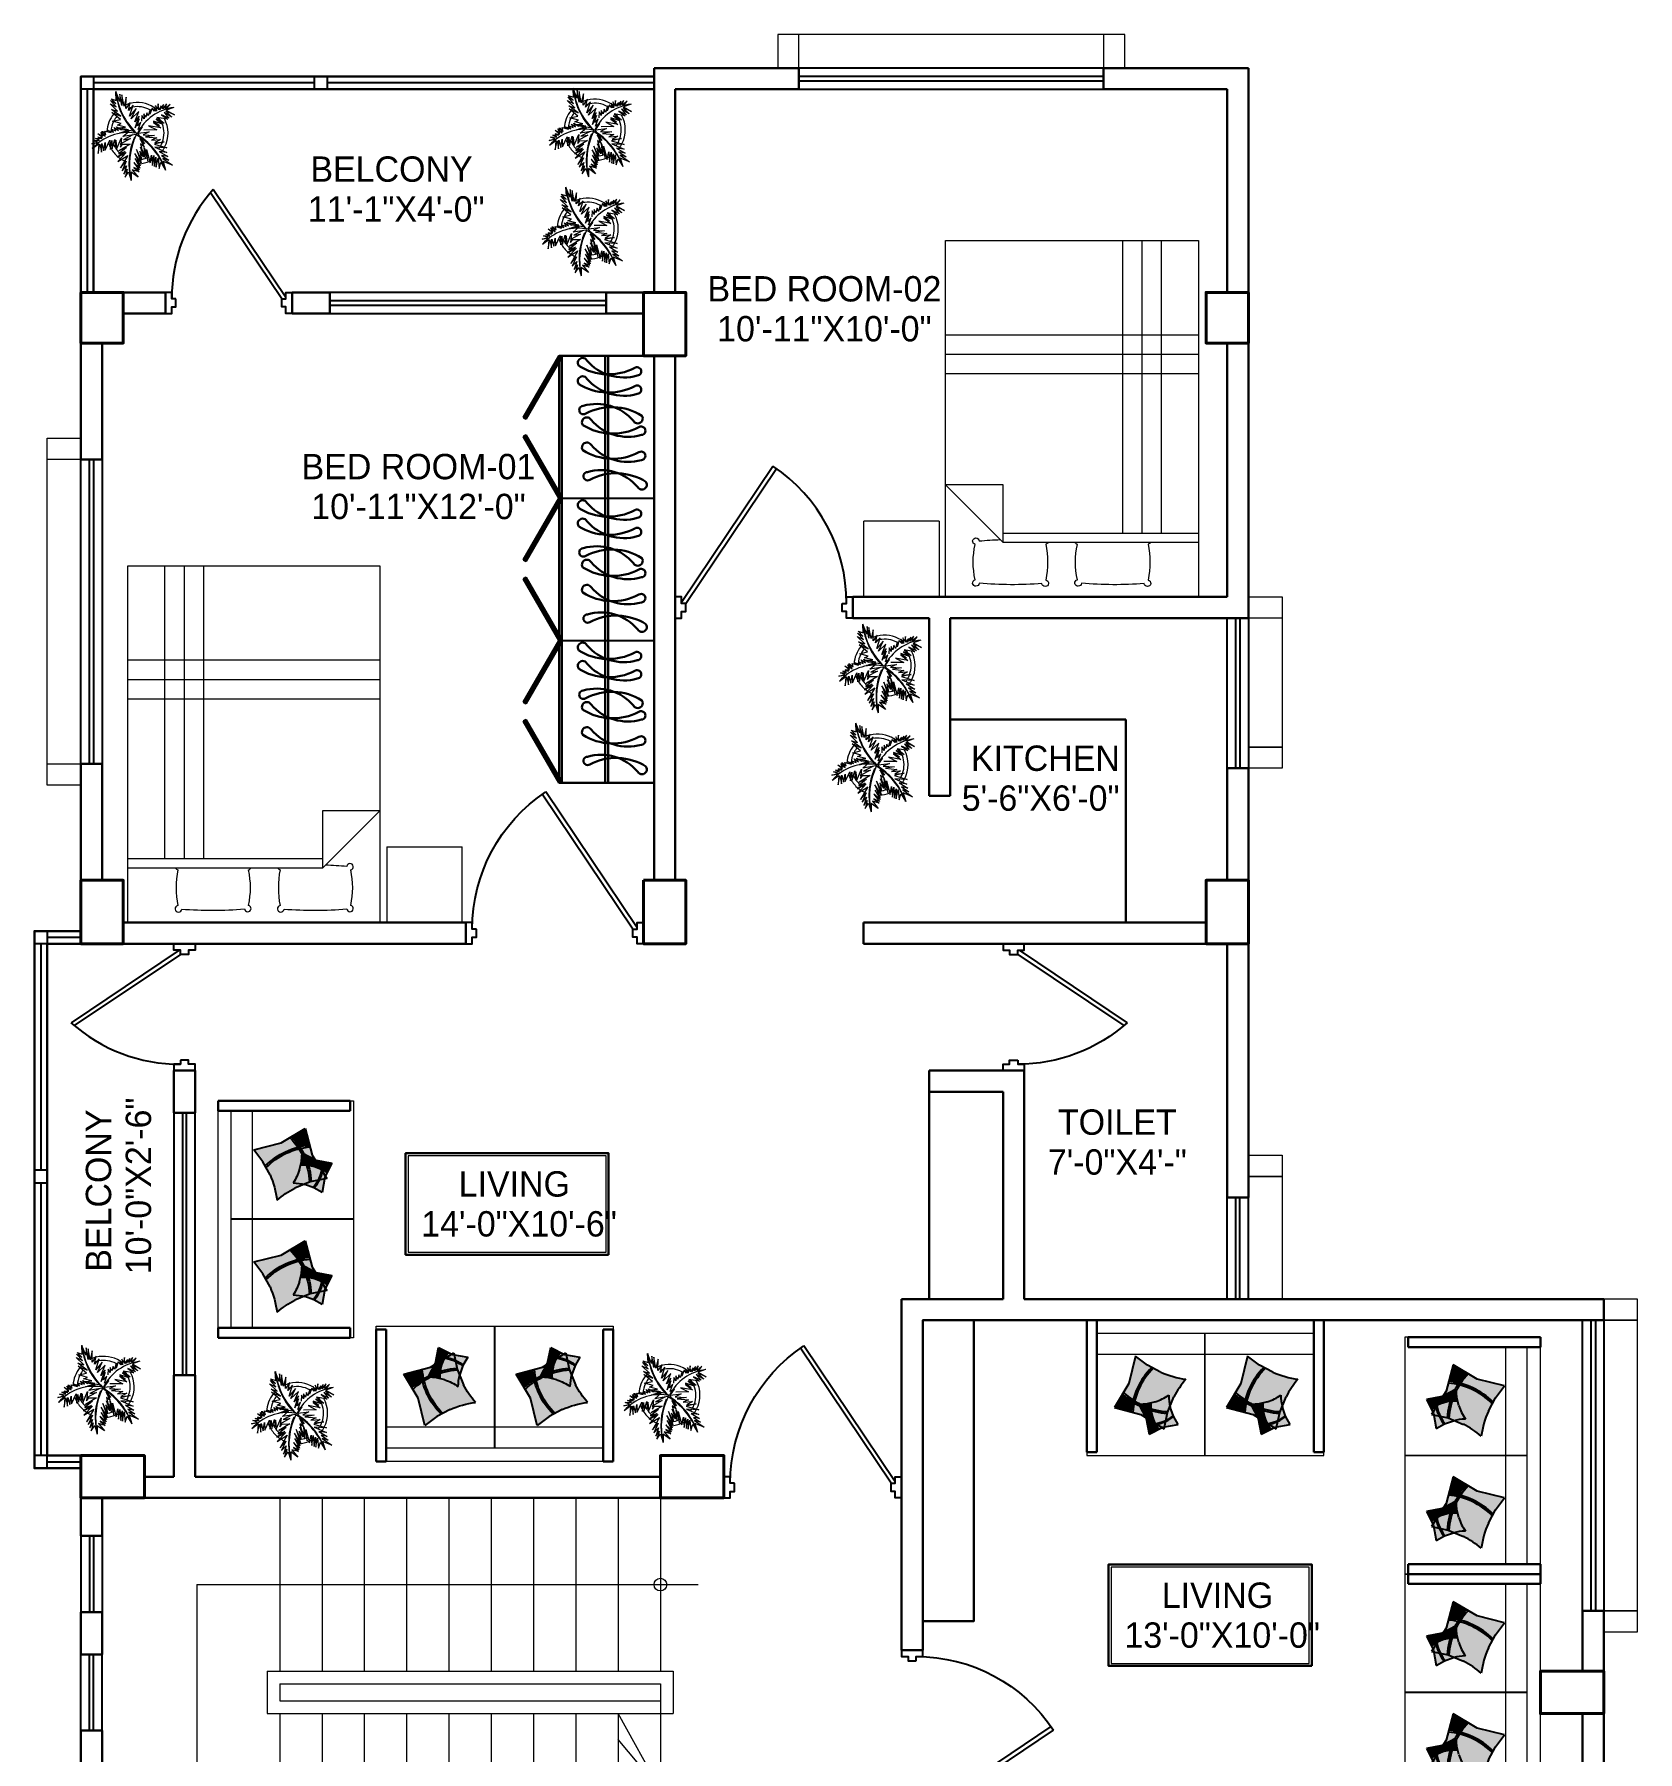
# Model space of a CAD drawing. Header units: inches. Extents: x -54558 to 35158, y -4190 to 41945.
# Drawn here: x 6184 to 6563, y 382.9 to 788.9 of the extents above; entities that cross this region are included whole.
import ezdxf

# ---------------------------------------------------------------- set-up
doc = ezdxf.new("R2010")
doc.units = ezdxf.units.IN
doc.header["$MEASUREMENT"] = 0
doc.layers.get('0').update_dxf_attribs({"true_color": 0xe4c8de})
for name, color, linetype in [('A-ANNO-TEXT', 7, 'Continuous'), ('DIM', 9, 'Continuous'), ('door', 34, 'Continuous'), ('FUR', 30, 'Continuous')]:
    doc.layers.add(name, color=color, linetype=linetype)
for name, color, linetype, lineweight in [('A-FURN-FIXD', 44, 'Continuous', 9), ('A_WALL', 7, 'Continuous', 30), ('colum', 241, 'Continuous', 40), ('Furniture', 42, 'Continuous', 30), ('illustr-TREE', 113, 'Continuous', 0), ('railing', 6, 'Continuous', 5), ('sanshade', 252, 'Continuous', 5), ('Stair', 44, 'Continuous', 13), ('thin', 251, 'Continuous', 20), ('Ver', 144, 'Continuous', 30), ('Wall-02', 7, 'Continuous', 30), ('windo', 140, 'Continuous', 25)]:
    doc.layers.add(name, color=color, linetype=linetype, lineweight=lineweight)
doc.layers.add('illustr-FURNITURE', color=7, linetype='Continuous', lineweight=0, true_color=0x000000)
doc.styles.get("Standard").update_dxf_attribs({"font": 'ARIALN.TTF'})

# ---------------------------------------------------------------- blocks, each defined once
blk = doc.blocks.new('fjfds')
at = {"layer": 'railing'}
for p, q in [((-25748.79, -8794.32), (-25748.79, -8804.32)), ((-25748.79, -8794.32), (-25652.79, -8794.32)), ((-25745.79, -8797.32), (-25745.79, -8801.32)), ((-25745.79, -8797.32), (-25655.79, -8797.32)), ((-25655.79, -8797.32), (-25655.79, -8804.32)), ((-25652.79, -8794.32), (-25652.79, -8804.32)), ((-25745.79, -8801.32), (-25655.79, -8801.32)), ((-25748.79, -8804.32), (-25655.79, -8804.32)), ((-25655.79, -8804.32), (-25652.79, -8804.32))]:
    blk.add_line(p, q, dxfattribs=at)
at = {"layer": 'Stair'}
for p, q in [((-25745.79, -8753.32), (-25745.79, -8794.32)), ((-25735.79, -8753.32), (-25735.79, -8794.32)), ((-25725.79, -8753.32), (-25725.79, -8794.32)), ((-25715.79, -8753.32), (-25715.79, -8794.32)), ((-25705.79, -8753.32), (-25705.79, -8794.32)), ((-25695.79, -8753.32), (-25695.79, -8794.32)), ((-25685.79, -8753.32), (-25685.79, -8794.32)), ((-25675.79, -8753.32), (-25675.79, -8794.32)), ((-25665.79, -8753.32), (-25665.79, -8794.32)), ((-25655.79, -8753.32), (-25655.79, -8794.32)), ((-25765.34, -8773.82), (-25646.9, -8773.82)), ((-25765.34, -8773.82), (-25765.34, -8822.32)), ((-25745.79, -8804.32), (-25745.79, -8845.32)), ((-25735.79, -8804.32), (-25735.79, -8845.32)), ((-25725.79, -8804.32), (-25725.79, -8845.32)), ((-25715.79, -8804.32), (-25715.79, -8845.32)), ((-25705.79, -8804.32), (-25705.79, -8845.32)), ((-25695.79, -8804.32), (-25695.79, -8845.32)), ((-25685.79, -8804.32), (-25685.79, -8845.32)), ((-25675.79, -8804.32), (-25675.79, -8845.32)), ((-25665.79, -8804.32), (-25665.79, -8845.32)), ((-25655.79, -8822.32), (-25665.79, -8804.32)), ((-25655.79, -8804.32), (-25655.79, -8845.32)), ((-25655.79, -8822.32), (-25665.79, -8810.47)), ((-25765.34, -8822.32), (-25655.79, -8822.32)), ((-25655.79, -8822.32), (-25665.79, -8840.32)), ((-25655.79, -8822.32), (-25665.79, -8834.17))]:
    blk.add_line(p, q, dxfattribs=at)
blk.add_circle((-25655.79, -8773.82), 1.51, dxfattribs=at)
blk = doc.blocks.new('ddf')
at = {"layer": 'sanshade'}
for points in [[(-25516.79, -8672.32), (-25508.79, -8672.32), (-25508.79, -8677.32), (-25516.79, -8677.32)], [(-25516.79, -8677.32), (-25508.79, -8677.32), (-25508.79, -8706.32), (-25516.79, -8706.32)]]:
    blk.add_lwpolyline(points, close=True, dxfattribs=at)
blk = doc.blocks.new('tyer')
at = {"layer": 'sanshade'}
for points in [[(-25800.79, -9018.32), (-25792.79, -9018.32), (-25792.79, -9023.32), (-25800.79, -9023.32)], [(-25800.79, -9018.32), (-25792.79, -9018.32), (-25792.79, -9100.32), (-25800.79, -9100.32)], [(-25800.79, -9095.32), (-25792.79, -9095.32), (-25792.79, -9100.32), (-25800.79, -9100.32)]]:
    blk.add_lwpolyline(points, close=True, dxfattribs=at)
blk = doc.blocks.new('efre')
at = {"layer": 'door'}
for p, q in [((10922.87, 10339.43), (10901.44, 10307.52)), ((10923.87, 10339.12), (10902.26, 10306.96))]:
    blk.add_line(p, q, dxfattribs=at)
for points in [[(10885.87, 10339.43), (10884.87, 10339.43), (10884.87, 10337.89), (10883.37, 10337.89), (10883.37, 10342.89), (10884.87, 10342.89), (10884.87, 10341.35), (10885.87, 10341.35)], [(10922.87, 10339.43), (10923.87, 10339.43), (10923.87, 10337.89), (10925.37, 10337.89), (10925.37, 10342.89), (10923.87, 10342.89), (10923.87, 10341.35), (10922.87, 10341.35)]]:
    blk.add_lwpolyline(points, close=True, dxfattribs=at)
blk.add_arc((10923.87, 10339.43), 39, 180, 236.3642, dxfattribs=at)
blk = doc.blocks.new('eyhfgh')
h = blk.add_hatch(color=254)
h.set_gradient(color1=(252, 230, 217), color2=(250, 214, 194), one_color=1, tint=0.87, name='CYLINDER')
h.paths.add_polyline_path([(12640.74, 1375.72, 0.127935), (12640.03, 1384.94), (12635.81, 1384.95, -0.057362), (12630.31, 1386.1, -0.068738), (12631.08, 1379.22), (12630.86, 1377.04, 0.13826)])
h = blk.add_hatch(color=7)
h.set_gradient(color1=(238, 242, 227), color2=(228, 234, 210), one_color=1, tint=0.87, name='CYLINDER')
h.paths.add_polyline_path([(12644.25, 1383.02, 0.127935), (12640.47, 1386.65), (12638.68, 1385.07, -0.057362), (12635.92, 1383.48, -0.068738), (12638.84, 1380.86), (12639.57, 1379.85, 0.13826)])
h = blk.add_hatch(color=252)
h.set_gradient(color1=(132, 132, 132), color2=(171, 171, 171), one_color=1, tint=0.67, name='INVCYLINDER')
h.paths.add_polyline_path([(12641.24, 1375.8, 0.034297), (12643.68, 1376.39), (12643.4, 1378.6), (12644.63, 1385.73), (12640.5, 1384.98, -0.121186)])
h = blk.add_hatch(color=63)
h.set_gradient(color1=(179, 217, 63), color2=(199, 227, 114), one_color=1, tint=0.67, name='INVCYLINDER')
h.paths.add_polyline_path([(12644.43, 1383.24, 0.034297), (12645.24, 1384.41), (12644.29, 1385.24), (12642.12, 1388.72), (12640.65, 1386.85, -0.121186)])
h = blk.add_hatch(color=63)
h.set_gradient(color1=(179, 217, 63), color2=(199, 227, 114), one_color=1, tint=0.67, name='INVCYLINDER')
h.paths.add_polyline_path([(12639.73, 1379.63), (12640.15, 1379.05), (12641.16, 1377.05), (12643.87, 1380.25), (12645.17, 1381.1, 0.044432), (12644.39, 1382.78, -0.131681)])
h = blk.add_hatch(color=7)
h.set_gradient(color1=(238, 242, 227), color2=(228, 234, 210), one_color=1, tint=0.87, name='CYLINDER')
h.paths.add_polyline_path([(12647.38, 1382.54), (12645.46, 1384.23, -0.034767), (12644.58, 1383, -0.044102), (12645.42, 1381.27)])
h = blk.add_hatch(color=252)
h.set_gradient(color1=(132, 132, 132), color2=(171, 171, 171), one_color=1, tint=0.67, name='INVCYLINDER')
h.paths.add_polyline_path([(12630.81, 1376.56), (12630.67, 1375.29), (12629.66, 1371.46), (12636.99, 1372.52), (12639.71, 1372.11, 0.044432), (12640.65, 1375.23, -0.131681)])
h = blk.add_hatch(color=254)
h.set_gradient(color1=(252, 230, 217), color2=(250, 214, 194), one_color=1, tint=0.87, name='CYLINDER')
h.paths.add_polyline_path([(12644.31, 1371.41), (12643.75, 1375.89, -0.034767), (12641.15, 1375.3, -0.044102), (12640.23, 1372.03)])
at = {"layer": 'FUR'}
for centre, radius, start, end in [((12638.08, 1409.42), 24.58, 251.5766, 264.7087), ((12605.79, 1379.86), 25.3, 358.5655, 14.2944), ((12630.42, 1396.27), 13.92, 293.2894, 306.4215), ((12635.38, 1377.57), 10.41, 19.8237, 60.6575), ((12635.21, 1377.37), 10.93, 20.8993, 60.0755), ((12627.91, 1371.6), 14.33, 40.2783, 56.0072), ((12636.29, 1389.73), 10.41, 288.3606, 329.2642), ((12622.66, 1378.96), 18.37, 338.1109, 18.9447), ((12636.2, 1389.91), 10.86, 288.9822, 328.4663), ((12622.19, 1378.89), 19.3, 339.1865, 18.3627), ((12638.22, 1394.25), 19.18, 247.2694, 286.7535), ((12638.14, 1393.91), 18.38, 246.6478, 287.5514)]:
    blk.add_arc(centre, radius, start, end, dxfattribs=at)
for points, invisible_edges in [([(12644.29, 1385.24), (12640.57, 1386.74), (12638.68, 1385.07)], 13), ([(12647.38, 1382.54), (12644.29, 1385.24), (12638.68, 1385.07)], 14), ([(12643.4, 1378.6), (12644.63, 1385.73), (12640.26, 1384.94)], 12), ([(12644.29, 1385.24), (12642.12, 1388.72), (12640.57, 1386.74)], 12), ([(12644.31, 1371.41), (12643.4, 1378.6), (12635.81, 1384.95)], 14), ([(12643.4, 1378.6), (12640.26, 1384.94), (12635.81, 1384.95)], 13), ([(12638.84, 1380.86), (12640.15, 1379.05), (12647.38, 1382.54)], 14), ([(12640.15, 1379.05), (12643.87, 1380.25), (12647.38, 1382.54)], 13), ([(12631.08, 1379.22), (12630.67, 1375.29), (12644.31, 1371.41)], 14), ([(12640.15, 1379.05), (12641.16, 1377.05), (12643.87, 1380.25)], 12), ([(12630.67, 1375.29), (12629.66, 1371.46), (12636.99, 1372.52)], 12), ([(12630.67, 1375.29), (12636.99, 1372.52), (12644.31, 1371.41)], 13)]:
    blk.add_3dface(points, dxfattribs=dict(at, invisible_edges=invisible_edges))
blk = doc.blocks.new('standard')
at = {"layer": 'A-FURN-FIXD', "lineweight": 30, "transparency": 33554687}
for p, q in [((29797.43, 5446.76), (29828.65, 5446.76)), ((29797.43, 5444.42), (29797.43, 5446.76)), ((29828.65, 5444.42), (29828.65, 5446.76)), ((29797.43, 5444.42), (29828.65, 5444.42)), ((29828.65, 5393.11), (29797.43, 5393.11)), ((29797.43, 5390.76), (29797.43, 5393.11)), ((29828.65, 5390.76), (29828.65, 5393.11)), ((29828.65, 5390.76), (29797.43, 5390.76))]:
    blk.add_line(p, q, dxfattribs=at)
at = {"layer": 'A-FURN-FIXD', "linetype": 'ByBlock', "ltscale": 200, "transparency": 33554687}
for p, q in [((29828.65, 5446.76), (29829.43, 5446.76)), ((29829.43, 5446.76), (29829.43, 5390.76)), ((29797.43, 5393.11), (29797.43, 5444.42)), ((29800.56, 5393.11), (29800.56, 5444.42)), ((29805.56, 5393.11), (29805.56, 5444.42)), ((29829.43, 5418.89), (29800.56, 5418.89)), ((29829.43, 5418.76), (29800.56, 5418.76)), ((29829.43, 5390.76), (29828.65, 5390.76))]:
    blk.add_line(p, q, dxfattribs=at)
at = {"layer": 'Furniture', "transparency": 33554687, "xscale": -0.8940402066046178, "yscale": 0.8940402066046178, "zscale": 0.8940402066046178, "rotation": 202.1116633612902}
for p in [(18883.43, 2320.97), (18883.43, 2294.47)]:
    blk.add_blockref('eyhfgh', p, dxfattribs=at)
blk = doc.blocks.new('www')
at = {"layer": 'illustr-FURNITURE', "color": 1}
for p, q in [((10806.97, 10296.75), (10747.22, 10296.75)), ((10747.22, 10296.75), (10747.22, 10212.48)), ((10755.98, 10296.75), (10755.98, 10227.52)), ((10760.57, 10296.75), (10760.57, 10227.52)), ((10765.15, 10296.75), (10765.15, 10227.52)), ((10806.97, 10212.48), (10806.97, 10296.75)), ((10806.97, 10274.46), (10747.22, 10274.46)), ((10806.97, 10269.88), (10747.22, 10269.88)), ((10806.97, 10265.3), (10747.22, 10265.3)), ((10793.37, 10238.98), (10806.97, 10238.98)), ((10806.97, 10238.98), (10793.37, 10225.37)), ((10793.37, 10225.37), (10793.37, 10238.98)), ((10793.37, 10227.52), (10747.22, 10227.52)), ((10808.47, 10230.4), (10808.47, 10212.45)), ((10808.47, 10230.4), (10826.33, 10230.4)), ((10826.33, 10212.45), (10826.33, 10230.4)), ((10747.22, 10225.37), (10793.37, 10225.37)), ((10747.22, 10212.48), (10806.97, 10212.48)), ((10808.43, 10212.5), (10808.47, 10212.5)), ((10826.33, 10212.45), (10808.47, 10212.45))]:
    blk.add_line(p, q, dxfattribs=at)
for centre, radius, start, end in [((10759.25, 10225.71), 0.776, 205.8663, 258.2519), ((10781.38, 10220.71), 22.68, 169.2326, 190.7674), ((10775.63, 10225.65), 0.776, 283.7421, 339.1614), ((10757.08, 10220.71), 19.19, 347.4169, 12.5831), ((10783.43, 10225.71), 0.776, 205.8663, 258.2519), ((10805.55, 10220.71), 22.68, 169.2326, 190.7674), ((10791.28, 10137.25), 88.81, 84.9917, 88.2383), ((10799.81, 10225.65), 0.776, 283.7421, 174.7412), ((10781.26, 10220.71), 19.19, 347.4169, 12.5831), ((10759.25, 10215.71), 0.776, 101.7481, 355.1787), ((10767.1, 10304.18), 88.81, 265.4292, 275.0083), ((10775.63, 10215.78), 0.776, 185.2588, 76.2579), ((10783.43, 10215.71), 0.776, 101.7481, 355.1787), ((10791.28, 10304.18), 88.81, 265.4292, 275.0083), ((10799.81, 10215.78), 0.776, 185.2588, 76.2579)]:
    blk.add_arc(centre, radius, start, end, dxfattribs=at)
blk = doc.blocks.new('gfsv')
at = {"layer": 'illustr-TREE', "color": 114, "true_color": 0x139b48}
for p, q in [((-19140.03, -7521.46), (-19139.13, -7521.95)), ((-19139.05, -7522.51), (-19140.03, -7521.46)), ((-19139.94, -7521.15), (-19139.07, -7521.44)), ((-19139.13, -7521.95), (-19139.94, -7521.15)), ((-19138.47, -7521.62), (-19139.14, -7519.95)), ((-19139.07, -7521.44), (-19139.14, -7519.95)), ((-19138.44, -7520.36), (-19138.47, -7521.62)), ((-19138.11, -7522.31), (-19138.44, -7520.36)), ((-19138.11, -7520.52), (-19138.11, -7522.31)), ((-19137.74, -7522.39), (-19138.11, -7520.52)), ((-19137.39, -7520.88), (-19137.74, -7522.39)), ((-19137.42, -7522.78), (-19137.39, -7520.88)), ((-19136.72, -7521.8), (-19137.42, -7522.78)), ((-19137.02, -7523.12), (-19136.72, -7521.8)), ((-19140.11, -7522.01), (-19139.05, -7522.51)), ((-19138.83, -7523.25), (-19140.11, -7522.01)), ((-19139.85, -7522.94), (-19138.83, -7523.25)), ((-19138.26, -7524.11), (-19139.85, -7522.94)), ((-19139.78, -7523.45), (-19138.26, -7524.11)), ((-19138.34, -7524.64), (-19139.78, -7523.45)), ((-19139.67, -7524.94), (-19138.34, -7524.64)), ((-19136.22, -7522.25), (-19137.02, -7523.12)), ((-19136.81, -7524.08), (-19136.22, -7522.25)), ((-19135.72, -7522.81), (-19136.81, -7524.08)), ((-19136.53, -7524.51), (-19135.72, -7522.81)), ((-19135.25, -7523.31), (-19136.53, -7524.51)), ((-19135.94, -7525.04), (-19135.25, -7523.31)), ((-19135.22, -7524.06), (-19135.94, -7525.04)), ((-19135.87, -7526.04), (-19135.22, -7524.06)), ((-19135.21, -7524.53), (-19135.87, -7526.04)), ((-19135.48, -7525.74), (-19135.21, -7524.53)), ((-19134.73, -7523.95), (-19134.78, -7524.94)), ((-19134.38, -7524.55), (-19134.73, -7523.95)), ((-19134.39, -7523.69), (-19134.38, -7524.55)), ((-19134.08, -7524.26), (-19134.39, -7523.69)), ((-19133.9, -7523.5), (-19134.08, -7524.26)), ((-19133.67, -7524.03), (-19133.9, -7523.5)), ((-19133.35, -7522.94), (-19133.67, -7524.03)), ((-19133.01, -7522.73), (-19133.39, -7523.77)), ((-19133.39, -7523.77), (-19133.35, -7522.94)), ((-19132.59, -7523.23), (-19133.01, -7522.73)), ((-19132.74, -7522.49), (-19132.59, -7523.23)), ((-19132.3, -7523.23), (-19132.74, -7522.49)), ((-19132.42, -7522.27), (-19132.28, -7522.87)), ((-19132.11, -7522.84), (-19132.42, -7522.27)), ((-19132.32, -7524.59), (-19131.26, -7525.42)), ((-19130.99, -7525.26), (-19132.32, -7524.59)), ((-19132.28, -7522.87), (-19132.3, -7523.23)), ((-19132.2, -7524.29), (-19130.99, -7525.26)), ((-19130.38, -7524.59), (-19132.2, -7524.29)), ((-19131.97, -7522.01), (-19132.11, -7522.84)), ((-19131.9, -7523), (-19131.97, -7522.01)), ((-19131.47, -7522.35), (-19131.9, -7523)), ((-19131.08, -7522.14), (-19131.69, -7522.97)), ((-19131.69, -7522.97), (-19131.47, -7522.35)), ((-19131.42, -7523.84), (-19130.38, -7524.59)), ((-19130.13, -7524.42), (-19131.42, -7523.84)), ((-19130.61, -7522), (-19131.23, -7522.84)), ((-19131.23, -7522.84), (-19131.08, -7522.14)), ((-19130.96, -7523.48), (-19130.13, -7524.42)), ((-19129.7, -7524.25), (-19130.96, -7523.48)), ((-19130.81, -7522.81), (-19130.61, -7522)), ((-19130, -7522.11), (-19130.81, -7522.81)), ((-19130.69, -7523.27), (-19129.7, -7524.25)), ((-19129.26, -7523.88), (-19130.69, -7523.27)), ((-19130.68, -7522.91), (-19130, -7522.11)), ((-19129.37, -7522.63), (-19130.63, -7523.08)), ((-19130.63, -7523.08), (-19129.26, -7523.88)), ((-19142.15, -7527.05), (-19141.38, -7527.4)), ((-19141.37, -7527.67), (-19142.15, -7527.05)), ((-19142.14, -7527.65), (-19141.37, -7527.67)), ((-19141.51, -7527.82), (-19142.14, -7527.65)), ((-19141.68, -7526.82), (-19141.26, -7527.27)), ((-19141.38, -7527.4), (-19141.68, -7526.82)), ((-19141.42, -7526.6), (-19141.5, -7527.08)), ((-19141.4, -7527.05), (-19141.42, -7526.6)), ((-19141.32, -7526.68), (-19140.79, -7527.22)), ((-19140.95, -7527.46), (-19141.32, -7526.68)), ((-19141.26, -7527.27), (-19140.95, -7527.46)), ((-19140.97, -7526.59), (-19139.89, -7526.86)), ((-19140.79, -7527.22), (-19140.97, -7526.59)), ((-19140.61, -7526.42), (-19139.52, -7526.77)), ((-19139.89, -7526.86), (-19140.61, -7526.42)), ((-19139.84, -7526.29), (-19139.1, -7526.57)), ((-19139.52, -7526.77), (-19139.84, -7526.29)), ((-19138.22, -7525.34), (-19139.67, -7524.94)), ((-19139.4, -7525.99), (-19138.7, -7526.48)), ((-19139.1, -7526.57), (-19139.4, -7525.99)), ((-19139, -7525.86), (-19138.15, -7526.37)), ((-19138.7, -7526.48), (-19139, -7525.86)), ((-19138.85, -7525.6), (-19138.22, -7525.34)), ((-19137.48, -7525.94), (-19138.85, -7525.6)), ((-19138.74, -7526.04), (-19137.48, -7525.94)), ((-19136.98, -7526.37), (-19138.74, -7526.04)), ((-19138.52, -7526.94), (-19136.98, -7526.37)), ((-19136.89, -7526.61), (-19138.52, -7526.94)), ((-19138.45, -7526.25), (-19136.18, -7526.56)), ((-19137.95, -7527.54), (-19136.89, -7526.61)), ((-19135.75, -7527.18), (-19137.95, -7527.54)), ((-19136.25, -7527.26), (-19137.82, -7528.05)), ((-19135.65, -7526.97), (-19135.49, -7526.95)), ((-19134.92, -7525.12), (-19135.48, -7525.74)), ((-19135.42, -7527.05), (-19134.63, -7525.91)), ((-19135.42, -7527.05), (-19134.3, -7528.75)), ((-19135.36, -7526.97), (-19133.49, -7526.75)), ((-19135.35, -7526.32), (-19134.92, -7525.12)), ((-19134.63, -7525.91), (-19135.35, -7526.32)), ((-19133.49, -7526.75), (-19134.51, -7527.22)), ((-19134.51, -7527.22), (-19132.62, -7527.32)), ((-19132.24, -7526.41), (-19134.41, -7526.43)), ((-19132.62, -7527.32), (-19134.15, -7527.56)), ((-19134.15, -7527.56), (-19132.24, -7527.75)), ((-19133.62, -7525.69), (-19132.24, -7526.41)), ((-19131.57, -7526.07), (-19133.62, -7525.69)), ((-19132.77, -7524.92), (-19131.79, -7525.64)), ((-19131.26, -7525.42), (-19132.77, -7524.92)), ((-19131.79, -7525.64), (-19132.77, -7525.14)), ((-19132.77, -7525.14), (-19131.57, -7526.07)), ((-19143.17, -7528.74), (-19142.14, -7528.45)), ((-19142.12, -7528.62), (-19143.17, -7528.74)), ((-19143.1, -7529.55), (-19142.01, -7528.76)), ((-19142.92, -7528.17), (-19141.87, -7528.13)), ((-19142.14, -7528.45), (-19142.92, -7528.17)), ((-19142.54, -7527.86), (-19141.51, -7527.82)), ((-19141.87, -7528.13), (-19142.54, -7527.86)), ((-19142.01, -7528.76), (-19142.12, -7530.35)), ((-19142.12, -7530.35), (-19141.83, -7528.81)), ((-19141.83, -7528.81), (-19141.56, -7530.18)), ((-19141.56, -7530.18), (-19141.5, -7528.72)), ((-19141.5, -7528.72), (-19141.19, -7529.92)), ((-19141.19, -7529.92), (-19140.94, -7528.53)), ((-19140.94, -7528.53), (-19140.91, -7529.82)), ((-19140.91, -7529.82), (-19140.13, -7528.14)), ((-19140.13, -7528.14), (-19140.01, -7529.68)), ((-19140.01, -7529.68), (-19139.82, -7528.21)), ((-19139.82, -7528.21), (-19139.73, -7529.55)), ((-19139.73, -7529.55), (-19139.29, -7528.02)), ((-19139.29, -7528.02), (-19139.24, -7529.24)), ((-19139.24, -7529.24), (-19139.11, -7528.14)), ((-19139.11, -7528.14), (-19139.01, -7529.66)), ((-19139.01, -7529.66), (-19138.18, -7527.74)), ((-19137.55, -7530.06), (-19138.86, -7531.01)), ((-19138.86, -7531.01), (-19137.38, -7530.21)), ((-19137.38, -7530.21), (-19138.8, -7531.73)), ((-19137.33, -7529.38), (-19138.64, -7530.44)), ((-19138.64, -7530.44), (-19137.55, -7530.06)), ((-19136.7, -7528.78), (-19138.55, -7529.89)), ((-19138.55, -7529.89), (-19137.33, -7529.38)), ((-19136.67, -7527.87), (-19138.39, -7528.79)), ((-19138.39, -7528.79), (-19136.7, -7528.78)), ((-19138.18, -7527.74), (-19138.35, -7529.29)), ((-19138.35, -7529.29), (-19138, -7528.79)), ((-19137.82, -7528.05), (-19136.67, -7527.87)), ((-19135.92, -7530.35), (-19135.02, -7532.47)), ((-19134.87, -7531.97), (-19135.92, -7530.35)), ((-19135.63, -7529.72), (-19134.87, -7531.97)), ((-19134.81, -7531.37), (-19135.63, -7529.72)), ((-19135.1, -7529.99), (-19134.81, -7531.37)), ((-19134.44, -7530.93), (-19135.1, -7529.99)), ((-19135.08, -7527.83), (-19134.38, -7529.27)), ((-19134.3, -7528.75), (-19135.08, -7527.83)), ((-19135, -7529.32), (-19134.44, -7530.93)), ((-19134.64, -7530.19), (-19135, -7529.32)), ((-19134.99, -7528.75), (-19134.64, -7530.19)), ((-19134.38, -7529.27), (-19134.99, -7528.75)), ((-19134.65, -7529.86), (-19134.14, -7531.17)), ((-19134.38, -7530.93), (-19134.65, -7529.86)), ((-19134.64, -7530.37), (-19134.38, -7530.93)), ((-19134.36, -7529.34), (-19133.75, -7531.64)), ((-19134.14, -7531.17), (-19134.36, -7529.34)), ((-19133.98, -7529.69), (-19133.36, -7531.97)), ((-19133.75, -7531.64), (-19133.98, -7529.69)), ((-19132.24, -7527.75), (-19133.13, -7528.12)), ((-19133.13, -7528.12), (-19131.6, -7528.01)), ((-19130.98, -7528.41), (-19132.63, -7528.79)), ((-19132.63, -7528.79), (-19130.51, -7529.44)), ((-19132.58, -7529.32), (-19130.52, -7530.22)), ((-19130.51, -7529.44), (-19132.58, -7529.32)), ((-19131.6, -7528.01), (-19132.56, -7528.57)), ((-19132.56, -7528.57), (-19130.98, -7528.41)), ((-19131.82, -7530.03), (-19130.38, -7530.89)), ((-19130.52, -7530.22), (-19131.82, -7530.03)), ((-19138.8, -7531.73), (-19137.13, -7530.69)), ((-19137.13, -7530.69), (-19138.34, -7532.81)), ((-19138.34, -7532.81), (-19137.37, -7531.69)), ((-19137.37, -7531.69), (-19138.08, -7533.27)), ((-19138.08, -7533.27), (-19137.33, -7532.45)), ((-19137.33, -7532.45), (-19137.78, -7533.85)), ((-19137.78, -7533.85), (-19137.22, -7533.01)), ((-19137.22, -7533.01), (-19137.57, -7534.36)), ((-19137.57, -7534.36), (-19136.99, -7533.47)), ((-19136.99, -7533.47), (-19136.55, -7534.9)), ((-19135.21, -7533.44), (-19136.35, -7533.11)), ((-19136.35, -7533.11), (-19135.35, -7534.35)), ((-19136.1, -7531.92), (-19135.17, -7533.17)), ((-19135.06, -7532.85), (-19136.1, -7531.92)), ((-19136.09, -7532.73), (-19135.21, -7533.44)), ((-19135.17, -7533.17), (-19136.09, -7532.73)), ((-19135.87, -7531.24), (-19135.06, -7532.85)), ((-19135.02, -7532.47), (-19135.87, -7531.24)), ((-19133.36, -7531.97), (-19133.11, -7530.66)), ((-19133.11, -7530.66), (-19132.97, -7532.41)), ((-19132.97, -7532.41), (-19132.74, -7530.74)), ((-19132.74, -7530.74), (-19132.61, -7532.59)), ((-19132.61, -7532.59), (-19132.37, -7531)), ((-19132.37, -7531), (-19132.33, -7532.7)), ((-19132.33, -7532.7), (-19132.02, -7531.16)), ((-19132.02, -7531.16), (-19131.85, -7532.88)), ((-19131.85, -7532.88), (-19131.54, -7531.86)), ((-19131.54, -7531.86), (-19130.74, -7533.16)), ((-19131.43, -7530.69), (-19130.21, -7531.51)), ((-19130.38, -7530.89), (-19131.43, -7530.69)), ((-19131.22, -7531.22), (-19129.61, -7532.36)), ((-19130.21, -7531.51), (-19131.22, -7531.22)), ((-19131.17, -7531.72), (-19130.74, -7533.16)), ((-19129.61, -7532.36), (-19131.17, -7531.72)), ((-19136.55, -7533.5), (-19136.55, -7534.9)), ((-19135.35, -7534.35), (-19136.55, -7533.5))]:
    blk.add_line(p, q, dxfattribs=at)
for centre, radius, start, end in [((-19128.04, -7519), 11.14, 184.8641, 225.4849), ((-19127.45, -7518.53), 11.77, 186.927, 225.8123), ((-19128.31, -7530.61), 8.05, 97.5401, 152.9698), ((-19137.08, -7534.91), 8.05, 81.1775, 138.3266), ((-19125.78, -7532.06), 11.14, 156.5576, 194.785), ((-19125.07, -7532.31), 11.77, 154.4151, 192.7221), ((-19141.76, -7537.3), 11.77, 20.5975, 59.3099), ((-19141.31, -7536.7), 11.14, 18.5346, 56.762)]:
    blk.add_arc(centre, radius, start, end, dxfattribs=at)
blk = doc.blocks.new('sss')
at = {"layer": 'thin', "color": 36}
for radius, start, end in [(5.64, 115.6577, 116.0773), (5.64, 105.3767, 111.9415), (4.89, 103.9007, 108.8883), (5.64, 57.4756, 104.2899), (4.89, 61.8531, 100.8192), (5.64, 51.6167, 56.4913), (5.64, 140.808, 176.9255), (4.89, 153.9151, 175.965), (4.89, 140.8987, 152.5456), (5.64, 136.4792, 139.5509), (5.64, 132.2157, 133.1804), (4.89, 135.3729, 136.8717), (4.89, 58.6484, 61.5791), (4.89, 28.8648, 35.5705), (4.89, 20.5118, 25.5966), (5.64, 35.9986, 36.5988), (4.89, 340.5694, 20.1944), (5.64, 332.6672, 28.4122), (5.64, 199.0461, 207.9874), (4.89, 178.4351, 178.7003), (4.89, 331.0839, 340.0145), (5.64, 209.185, 230.5847), (4.89, 205.2449, 228.3342), (5.64, 230.7925, 236.3345), (4.89, 229.5251, 232.8857), (5.64, 238.4668, 245.0437), (4.89, 234.467, 237.787), (4.89, 242.9454, 245.7689), (4.89, 266.1446, 266.5826), (4.89, 270.2537, 273.22), (4.89, 275.4094, 290.9372), (4.89, 291.9275, 294.6609), (5.64, 295.2219, 298.3019), (4.89, 301.9218, 302.255), (5.64, 301.0384, 302.6761), (5.64, 307.0561, 307.1985), (4.89, 323.3496, 327.1942), (5.64, 320.6426, 322.4916), (5.64, 325.1264, 331.4388), (5.64, 248.0786, 248.2717), (5.64, 264.5369, 265.2564), (5.64, 270.5271, 272.3534), (5.64, 273.4308, 293.4009)]:
    blk.add_arc((-19798.75, -6970.7), radius, start, end, dxfattribs=at)
at = {"layer": 'thin', "xscale": 1.094516021037634, "yscale": 1.094516021037634, "zscale": 1.094516021037634}
blk.add_blockref('gfsv', (1145.34, 1267.67), dxfattribs=at)
blk = doc.blocks.new('jj')
at = {"layer": 'door'}
for p, q in [((11000.83, 10306.39), (11025.92, 10323.24)), ((11001.13, 10305.39), (11026.7, 10322.56))]:
    blk.add_line(p, q, dxfattribs=at)
for points in [[(11000.83, 10331.39), (11000.83, 10332.39), (11002.37, 10332.39), (11002.37, 10333.89), (10997.37, 10333.89), (10997.37, 10332.39), (10998.91, 10332.39), (10998.91, 10331.39)], [(11000.83, 10306.39), (11000.83, 10305.39), (11002.37, 10305.39), (11002.37, 10303.89), (10997.37, 10303.89), (10997.37, 10305.39), (10998.91, 10305.39), (10998.91, 10306.39)]]:
    blk.add_lwpolyline(points, close=True, dxfattribs=at)
blk.add_arc((11000.83, 10293.39), 39, 48.4266, 90, dxfattribs=at)
blk = doc.blocks.new('LJH')
at = {"color": 0}
for p, q in [((11325.4, 10234.99), (11291.75, 10234.99)), ((11325.4, 10234.24), (11291.75, 10234.24)), ((11359.05, 10234.99), (11325.4, 10234.99)), ((11359.05, 10234.24), (11325.4, 10234.24)), ((11392.7, 10234.99), (11359.05, 10234.99)), ((11392.7, 10234.24), (11359.05, 10234.24))]:
    blk.add_line(p, q, dxfattribs=at)
for points in [[(11296.1, 10230.65, 0.267392), (11295.61, 10243.91, 1.049005), (11294.36, 10241.96, -0.295269), (11297.93, 10230.07, -1.314488), (11296.1, 10230.65)], [(11302.59, 10242.25, 0.267392), (11303.08, 10228.99, 1.049005), (11304.33, 10230.95, -0.295269), (11300.75, 10242.83, -1.314488), (11302.59, 10242.25)], [(11308.53, 10242.25, 0.267392), (11309.02, 10228.99, 1.049005), (11310.27, 10230.95, -0.295269), (11306.69, 10242.83, -1.314488), (11308.53, 10242.25)], [(11329.75, 10230.65, 0.267392), (11329.26, 10243.91, 1.049005), (11328.01, 10241.96, -0.295269), (11331.58, 10230.07, -1.314488), (11329.75, 10230.65)], [(11336.24, 10242.25, 0.267392), (11336.73, 10228.99, 1.049005), (11337.98, 10230.95, -0.295269), (11334.41, 10242.83, -1.314488), (11336.24, 10242.25)], [(11342.18, 10242.25, 0.267392), (11342.67, 10228.99, 1.049005), (11343.92, 10230.95, -0.295269), (11340.34, 10242.83, -1.314488), (11342.18, 10242.25)], [(11363.4, 10230.65, 0.267392), (11362.91, 10243.91, 1.049005), (11361.66, 10241.96, -0.295269), (11365.23, 10230.07, -1.314488), (11363.4, 10230.65)], [(11369.89, 10242.25, 0.267392), (11370.38, 10228.99, 1.049005), (11371.63, 10230.95, -0.295269), (11368.06, 10242.83, -1.314488), (11369.89, 10242.25)], [(11375.83, 10242.25, 0.267392), (11376.32, 10228.99, 1.049005), (11377.57, 10230.95, -0.295269), (11373.99, 10242.83, -1.314488), (11375.83, 10242.25)], [(11311.74, 10229.67, 0.267392), (11311.25, 10242.93, 1.049005), (11310, 10240.97, -0.295269), (11313.58, 10229.09, -1.314488), (11311.74, 10229.67)], [(11318.23, 10241.27, 0.267392), (11318.72, 10228.01, 1.049005), (11319.97, 10229.97, -0.295269), (11316.4, 10241.85, -1.314488), (11318.23, 10241.27)], [(11322.56, 10241.27, 0.267392), (11323.05, 10228.01, 1.049005), (11324.3, 10229.97, -0.295269), (11320.72, 10241.85, -1.314488), (11322.56, 10241.27)], [(11345.39, 10229.67, 0.267392), (11344.9, 10242.93, 1.049005), (11343.65, 10240.97, -0.295269), (11347.23, 10229.09, -1.314488), (11345.39, 10229.67)], [(11351.89, 10241.27, 0.267392), (11352.38, 10228.01, 1.049005), (11353.62, 10229.97, -0.295269), (11350.05, 10241.85, -1.314488), (11351.89, 10241.27)], [(11356.21, 10241.27, 0.267392), (11356.7, 10228.01, 1.049005), (11357.95, 10229.97, -0.295269), (11354.38, 10241.85, -1.314488), (11356.21, 10241.27)], [(11379.04, 10229.67, 0.267392), (11378.55, 10242.93, 1.049005), (11377.3, 10240.97, -0.295269), (11380.88, 10229.09, -1.314488), (11379.04, 10229.67)], [(11385.54, 10241.27, 0.267392), (11386.03, 10228.01, 1.049005), (11387.28, 10229.97, -0.295269), (11383.7, 10241.85, -1.314488), (11385.54, 10241.27)], [(11389.86, 10241.27, 0.267392), (11390.35, 10228.01, 1.049005), (11391.6, 10229.97, -0.295269), (11388.03, 10241.85, -1.314488), (11389.86, 10241.27)]]:
    blk.add_lwpolyline(points, format="xyb", dxfattribs=at)
at = {"layer": 'A-FURN-FIXD', "lineweight": 30}
for p, q in [((11291.75, 10224), (11392.7, 10224)), ((11392.7, 10223.4), (11291.75, 10223.4))]:
    blk.add_line(p, q, dxfattribs=at)
for points in [[(11291.75, 10245.83), (11392.7, 10245.83), (11392.7, 10223.4), (11291.75, 10223.4)], [(11291.75, 10223.4), (11306.32, 10214.99), (11306.62, 10215.51), (11292.05, 10223.92)], [(11325.4, 10223.4), (11310.83, 10214.99), (11310.53, 10215.51), (11325.1, 10223.92)], [(11325.4, 10223.4), (11339.97, 10214.99), (11340.27, 10215.51), (11325.7, 10223.92)], [(11359.05, 10223.4), (11344.48, 10214.99), (11344.18, 10215.51), (11358.75, 10223.92)], [(11359.05, 10223.4), (11373.62, 10214.99), (11373.92, 10215.51), (11359.35, 10223.92)], [(11392.7, 10223.4), (11378.13, 10214.99), (11377.83, 10215.51), (11392.4, 10223.92)]]:
    blk.add_lwpolyline(points, close=True, dxfattribs=at)
at = {"layer": 'DIM'}
for p, q in [((11291.75, 10223.4), (11291.75, 10245.83)), ((11325.4, 10223.4), (11325.4, 10245.83)), ((11359.05, 10223.4), (11359.05, 10245.83))]:
    blk.add_line(p, q, dxfattribs=at)

msp = doc.modelspace()

# ---------------------------------------------------------------- linework, layer by layer
at = {"layer": 'A-FURN-FIXD', "lineweight": 30}
for points in [[(6319.696, 500.354), (6319.696, 524.354), (6271.696, 524.354), (6271.696, 500.354)], [(6393.957, 413.722), (6406.012, 413.722), (6406.012, 484.874), (6393.957, 484.874)], [(6485.904, 403.128), (6485.904, 427.128), (6437.904, 427.128), (6437.904, 403.128)]]:
    msp.add_lwpolyline(points, close=True, dxfattribs=at)
at = {"layer": 'A-FURN-FIXD', "color": 4}
for points in [[(6319.096, 500.954), (6319.096, 523.754), (6272.296, 523.754), (6272.296, 500.954)], [(6485.304, 403.728), (6485.304, 426.528), (6438.504, 426.528), (6438.504, 403.728)]]:
    msp.add_lwpolyline(points, close=True, dxfattribs=at)
at = {"layer": 'A_WALL', "ltscale": 0.25}
for p, q in [((6364.707, 775.874), (6364.707, 780.874)), ((6436.707, 775.874), (6436.707, 780.874)), ((6214.926, 727.874), (6214.926, 722.874)), ((6244.926, 727.874), (6244.926, 722.874)), ((6377.457, 655.874), (6377.457, 650.874)), ((6395.457, 608.874), (6395.457, 650.874)), ((6400.457, 608.874), (6400.457, 650.874)), ((6470.957, 615.374), (6470.957, 588.874)), ((6388.957, 406.874), (6393.957, 406.874))]:
    msp.add_line(p, q, dxfattribs=at)
at = {"layer": 'colum'}
for points in [[(6194.957, 727.874), (6204.957, 727.874), (6204.957, 715.874), (6194.957, 715.874)], [(6327.957, 727.874), (6337.957, 727.874), (6337.957, 712.874), (6327.957, 712.874)], [(6470.957, 727.874), (6460.957, 727.874), (6460.957, 715.874), (6470.957, 715.874)], [(6194.957, 588.874), (6204.957, 588.874), (6204.957, 573.874), (6194.957, 573.874)], [(6327.957, 588.874), (6337.957, 588.874), (6337.957, 573.874), (6327.957, 573.874)], [(6470.957, 588.874), (6460.957, 588.874), (6460.957, 573.874), (6470.957, 573.874)], [(6209.957, 442.874), (6209.957, 452.874), (6194.957, 452.874), (6194.957, 442.874)], [(6346.957, 442.874), (6346.957, 452.874), (6331.957, 452.874), (6331.957, 442.874)], [(6554.957, 391.874), (6554.957, 401.874), (6539.957, 401.874), (6539.957, 391.874)]]:
    msp.add_lwpolyline(points, close=True, dxfattribs=at)
at = {"layer": 'sanshade'}
for points in [[(6470.957, 655.874), (6478.957, 655.874), (6478.957, 650.874), (6470.957, 650.874)], [(6470.957, 655.874), (6478.957, 655.874), (6478.957, 620.374), (6470.957, 620.374)], [(6470.957, 620.374), (6478.957, 620.374), (6478.957, 615.374), (6470.957, 615.374)], [(6554.957, 484.874), (6562.957, 484.874), (6562.957, 489.874), (6554.957, 489.874)], [(6562.957, 484.874), (6554.957, 484.874), (6554.957, 416.17), (6562.957, 416.17)], [(6554.957, 411.17), (6562.957, 411.17), (6562.957, 416.17), (6554.957, 416.17)]]:
    msp.add_lwpolyline(points, close=True, dxfattribs=at)
at = {"layer": 'Ver'}
for points in [[(6330.457, 778.874), (6194.957, 778.874), (6194.957, 727.874)], [(6330.457, 775.874), (6197.957, 775.874), (6197.957, 727.874)], [(6194.957, 576.874), (6183.957, 576.874), (6183.957, 449.874), (6194.957, 449.874)], [(6194.957, 573.874), (6186.957, 573.874), (6186.957, 452.874), (6194.957, 452.874)]]:
    msp.add_lwpolyline(points, dxfattribs=at)
at = {"layer": 'Wall-02'}
for p, q in [((6330.457, 727.874), (6330.457, 780.874)), ((6364.707, 780.874), (6330.457, 780.874)), ((6470.957, 780.874), (6436.707, 780.874)), ((6470.957, 727.874), (6470.957, 780.874)), ((6335.457, 727.874), (6335.457, 775.874)), ((6364.707, 775.874), (6335.457, 775.874)), ((6465.957, 775.874), (6436.707, 775.874)), ((6465.957, 727.874), (6465.957, 775.874)), ((6204.957, 727.874), (6214.926, 727.874)), ((6244.926, 727.874), (6253.794, 727.874)), ((6253.794, 722.874), (6253.794, 727.874)), ((6327.957, 727.874), (6319.088, 727.874)), ((6319.088, 722.874), (6319.088, 727.874)), ((6204.957, 722.874), (6214.926, 722.874)), ((6244.926, 722.874), (6253.794, 722.874)), ((6327.957, 722.874), (6319.088, 722.874)), ((6194.957, 715.874), (6194.957, 688.374)), ((6199.957, 715.874), (6199.957, 688.374)), ((6465.957, 715.874), (6465.957, 655.874)), ((6470.957, 715.874), (6470.957, 650.874)), ((6330.457, 588.874), (6330.457, 712.874)), ((6335.457, 588.874), (6335.457, 712.874)), ((6194.957, 688.374), (6199.957, 688.374)), ((6465.957, 655.874), (6377.457, 655.874)), ((6395.457, 650.874), (6377.457, 650.874)), ((6470.957, 650.874), (6400.457, 650.874)), ((6441.957, 626.874), (6400.457, 626.874)), ((6441.957, 626.874), (6441.957, 578.874)), ((6194.957, 616.374), (6194.957, 588.874)), ((6194.957, 616.374), (6199.957, 616.374)), ((6199.957, 616.374), (6199.957, 588.874)), ((6465.957, 615.374), (6465.957, 588.874)), ((6465.957, 615.374), (6470.957, 615.374)), ((6400.457, 608.874), (6395.457, 608.874)), ((6285.957, 578.874), (6204.957, 578.874)), ((6285.957, 578.874), (6285.957, 573.874)), ((6460.957, 578.874), (6379.957, 578.874)), ((6379.957, 578.874), (6379.957, 573.874)), ((6285.957, 573.874), (6204.957, 573.874)), ((6460.957, 573.874), (6379.957, 573.874)), ((6465.957, 573.874), (6465.957, 513.874)), ((6470.957, 573.874), (6470.957, 513.874)), ((6221.957, 543.874), (6216.957, 543.874)), ((6216.957, 533.874), (6216.957, 543.874)), ((6221.957, 533.874), (6221.957, 543.874)), ((6417.957, 543.874), (6395.457, 543.874)), ((6395.457, 489.874), (6395.457, 543.874)), ((6417.957, 543.874), (6417.957, 489.874)), ((6412.957, 538.874), (6395.457, 538.874)), ((6412.957, 538.874), (6412.957, 489.874)), ((6221.957, 533.874), (6216.957, 533.874)), ((6470.957, 513.874), (6465.957, 513.874)), ((6388.957, 406.874), (6388.957, 489.874)), ((6412.957, 489.874), (6388.957, 489.874)), ((6554.957, 489.874), (6417.957, 489.874)), ((6554.957, 489.874), (6554.957, 484.874)), ((6554.957, 484.874), (6393.957, 484.874)), ((6393.957, 406.874), (6393.957, 484.874)), ((6221.957, 471.874), (6216.957, 471.874)), ((6216.957, 447.874), (6216.957, 471.874)), ((6221.957, 447.874), (6221.957, 471.874)), ((6216.957, 447.874), (6209.957, 447.874)), ((6331.957, 447.874), (6221.957, 447.874)), ((6331.957, 442.874), (6194.957, 442.874)), ((6194.957, 433.874), (6194.957, 442.874)), ((6199.957, 442.874), (6199.957, 433.874)), ((6194.957, 433.874), (6199.957, 433.874)), ((6194.957, 405.874), (6194.957, 415.874)), ((6194.957, 415.874), (6199.957, 415.874)), ((6199.957, 415.874), (6199.957, 405.874)), ((6549.957, 416.17), (6549.957, 401.874)), ((6554.957, 416.17), (6549.957, 416.17)), ((6554.957, 416.17), (6554.957, 401.874)), ((6194.957, 405.874), (6199.957, 405.874)), ((6549.957, 391.874), (6549.957, 364.874)), ((6554.957, 311.874), (6554.957, 391.874)), ((6194.957, 377.874), (6194.957, 387.874)), ((6194.957, 387.874), (6199.957, 387.874)), ((6199.957, 387.874), (6199.957, 377.874))]:
    msp.add_line(p, q, dxfattribs=at)
at = {"layer": 'windo'}
for p, q in [((6436.707, 780.874), (6364.707, 780.874)), ((6436.707, 778.874), (6364.707, 778.874)), ((6364.707, 777.874), (6436.707, 777.874)), ((6364.707, 775.874), (6436.707, 775.874)), ((6319.088, 727.874), (6253.794, 727.874)), ((6319.088, 725.874), (6253.794, 725.874)), ((6253.794, 724.874), (6319.088, 724.874)), ((6253.794, 722.874), (6319.088, 722.874)), ((6194.957, 616.374), (6194.957, 688.374)), ((6196.957, 616.374), (6196.957, 688.374)), ((6197.957, 688.374), (6197.957, 616.374)), ((6199.957, 688.374), (6199.957, 616.374)), ((6465.957, 615.374), (6465.957, 650.874)), ((6467.957, 615.374), (6467.957, 650.874)), ((6468.957, 650.874), (6468.957, 615.374)), ((6470.957, 650.874), (6470.957, 615.374)), ((6216.957, 533.874), (6216.957, 471.874)), ((6218.957, 533.874), (6218.957, 471.874)), ((6219.957, 471.874), (6219.957, 533.874)), ((6221.957, 471.874), (6221.957, 533.874)), ((6465.957, 489.874), (6465.957, 513.874)), ((6467.957, 489.874), (6467.957, 513.874)), ((6468.957, 489.874), (6468.957, 513.874)), ((6470.957, 489.874), (6470.957, 513.874)), ((6549.957, 416.17), (6549.957, 484.874)), ((6551.957, 416.17), (6551.957, 484.874)), ((6552.957, 484.874), (6552.957, 416.17)), ((6554.957, 484.874), (6554.957, 416.17)), ((6194.957, 433.874), (6194.957, 415.874)), ((6196.957, 433.874), (6196.957, 415.874)), ((6197.957, 433.874), (6197.957, 415.874)), ((6199.957, 433.874), (6199.957, 415.874)), ((6194.957, 387.874), (6194.957, 405.874)), ((6196.957, 387.874), (6196.957, 405.874)), ((6197.957, 387.874), (6197.957, 405.874)), ((6199.957, 387.874), (6199.957, 405.874))]:
    msp.add_line(p, q, dxfattribs=at)
for points in [[(6197.957, 775.874), (6194.957, 775.874), (6194.957, 778.874), (6197.957, 778.874)], [(6253.207, 775.874), (6250.207, 775.874), (6250.207, 778.874), (6253.207, 778.874)], [(6186.957, 573.874), (6183.957, 573.874), (6183.957, 576.874), (6186.957, 576.874)], [(6186.957, 520.374), (6183.957, 520.374), (6183.957, 517.374), (6186.957, 517.374)], [(6186.957, 452.874), (6183.957, 452.874), (6183.957, 449.874), (6186.957, 449.874)]]:
    msp.add_lwpolyline(points, close=True, dxfattribs=at)
for points in [[(6196.457, 775.874), (6196.457, 727.874)], [(6250.207, 777.374), (6197.957, 777.374)], [(6330.457, 777.374), (6253.207, 777.374)], [(6185.457, 573.874), (6185.457, 520.374)], [(6194.957, 575.374), (6186.957, 575.374)], [(6185.457, 517.374), (6185.457, 452.874)], [(6186.957, 451.374), (6194.957, 451.374)]]:
    msp.add_lwpolyline(points, dxfattribs=at)

# ---------------------------------------------------------------- block references
msp.add_blockref('fjfds', (31987.745, 9196.194))
at = {"layer": 'A_WALL'}
for name, p, rotation in [('jj', (16548.814, -10274.492), 90), ('efre', (17260.822, 10993.762), 180), ('jj', (17219.322, 10877.762), 180)]:
    msp.add_blockref(name, p, dxfattribs=dict(at, rotation=rotation))
at = {"layer": 'A_WALL', "xscale": -1}
msp.add_blockref('www', (17206.336, -9556.606), dxfattribs=at)
for name, p, rotation in [('LJH', (-3915.378, -10679.827), 270), ('efre', (-4597.408, 10916.762), 180), ('jj', (-4584.408, 10877.762), 180), ('efre', (-4536.408, 10785.762), 180), ('efre', (16731.845, 11290.239), 90)]:
    msp.add_blockref(name, p, dxfattribs=dict(at, rotation=rotation))
at = {"layer": 'A_WALL'}
msp.add_blockref('www', (-4541.228, -9633.578), dxfattribs=at)
at = {"layer": 'A_WALL', "lineweight": 30}
msp.add_blockref('standard', (-23570.05, -4910.06), dxfattribs=at)
at = {"layer": 'A_WALL', "lineweight": 30, "rotation": 90}
msp.add_blockref('standard', (11711.544, -29345.945), dxfattribs=at)
at = {"layer": 'A_WALL', "lineweight": 30, "xscale": -1, "rotation": 90}
msp.add_blockref('standard', (11879.498, 30282.305), dxfattribs=at)
at = {"layer": 'A_WALL', "lineweight": 30, "xscale": -1}
for p in [(36337.388, -4965.888), (36337.388, -5021.888)]:
    msp.add_blockref('standard', p, dxfattribs=at)
at = {"layer": 'railing', "xscale": -1, "rotation": 270}
msp.add_blockref('tyer', (15460.027, 26581.661), dxfattribs=at)
at = {"layer": 'railing'}
msp.add_blockref('tyer', (31987.745, 9711.694), dxfattribs=at)
at = {"layer": 'thin', "transparency": 33554687, "xscale": 1.282177818142372, "yscale": 1.282177818142372, "zscale": 1.282177818143218}
for p in [(31701.942, 9703.988), (31593.855, 9703.186), (31700.275, 9680.599), (31770.462, 9577.285), (31768.795, 9553.896), (31585.853, 9406.783), (31719.586, 9404.824), (31631.569, 9400.585)]:
    msp.add_blockref('sss', p, dxfattribs=at)
at = {"layer": 'Wall-02'}
msp.add_blockref('ddf', (31987.745, 9196.194), dxfattribs=at)

# ---------------------------------------------------------------- texts
at = {"layer": 'A-ANNO-TEXT', "char_height": 6, "attachment_point": 8, "line_spacing_factor": 0.942857}
for s, insert, width in [('{\\fChiller|b0|i0|c0|p82;\\C242;\\c2564301;BELCONY\\P 11\'-1"X4\'-0"}', (6268.387, 744.506), 59.66043), ('{\\fChiller|b0|i0|c0|p82;\\C242;\\c2564301;BED ROOM-02 10\'-11"X10\'-0"}', (6370.714, 716.201), 59.66043), ('{\\fChiller|b0|i0|c0|p82;\\C242;\\c2564301;BED ROOM-01 10\'-11"X12\'-0"}', (6274.759, 674.172), 59.66043), ('{\\fChiller|b0|i0|c0|p82;\\C242;\\c2564301; KITCHEN\\P5\'-6"X6\'-0"}', (6421.839, 605.227), 41.87943), ('{\\fChiller|b0|i0|c0|p82;\\C242;\\c2564301;TOILET\\P7\'-0"X4\'-"}', (6439.962, 519.198), 39.77403), ('{\\fChiller|b0|i0|c0|p82;\\C242;\\c2564301;LIVING\\P 14\'-0"X10\'-6"}', (6297.414, 504.574), 65.79391), ('{\\fChiller|b0|i0|c0|p82;\\C242;\\c2564301;LIVING\\P 13\'-0"X10\'-0"}', (6463.623, 407.348), 65.79391)]:
    msp.add_mtext(s, dxfattribs=dict(at, insert=insert, width=width))
at = {"layer": 'A-ANNO-TEXT', "insert": (6211.636, 515.516), "char_height": 6, "width": 59.66043, "attachment_point": 8, "rotation": 90, "line_spacing_factor": 0.942857}
msp.add_mtext('{\\fChiller|b0|i0|c0|p82;\\C242;\\c2564301;BELCONY\\P 10\'-0"X2\'-6"}', dxfattribs=at)

doc.saveas('drawing.dxf')
